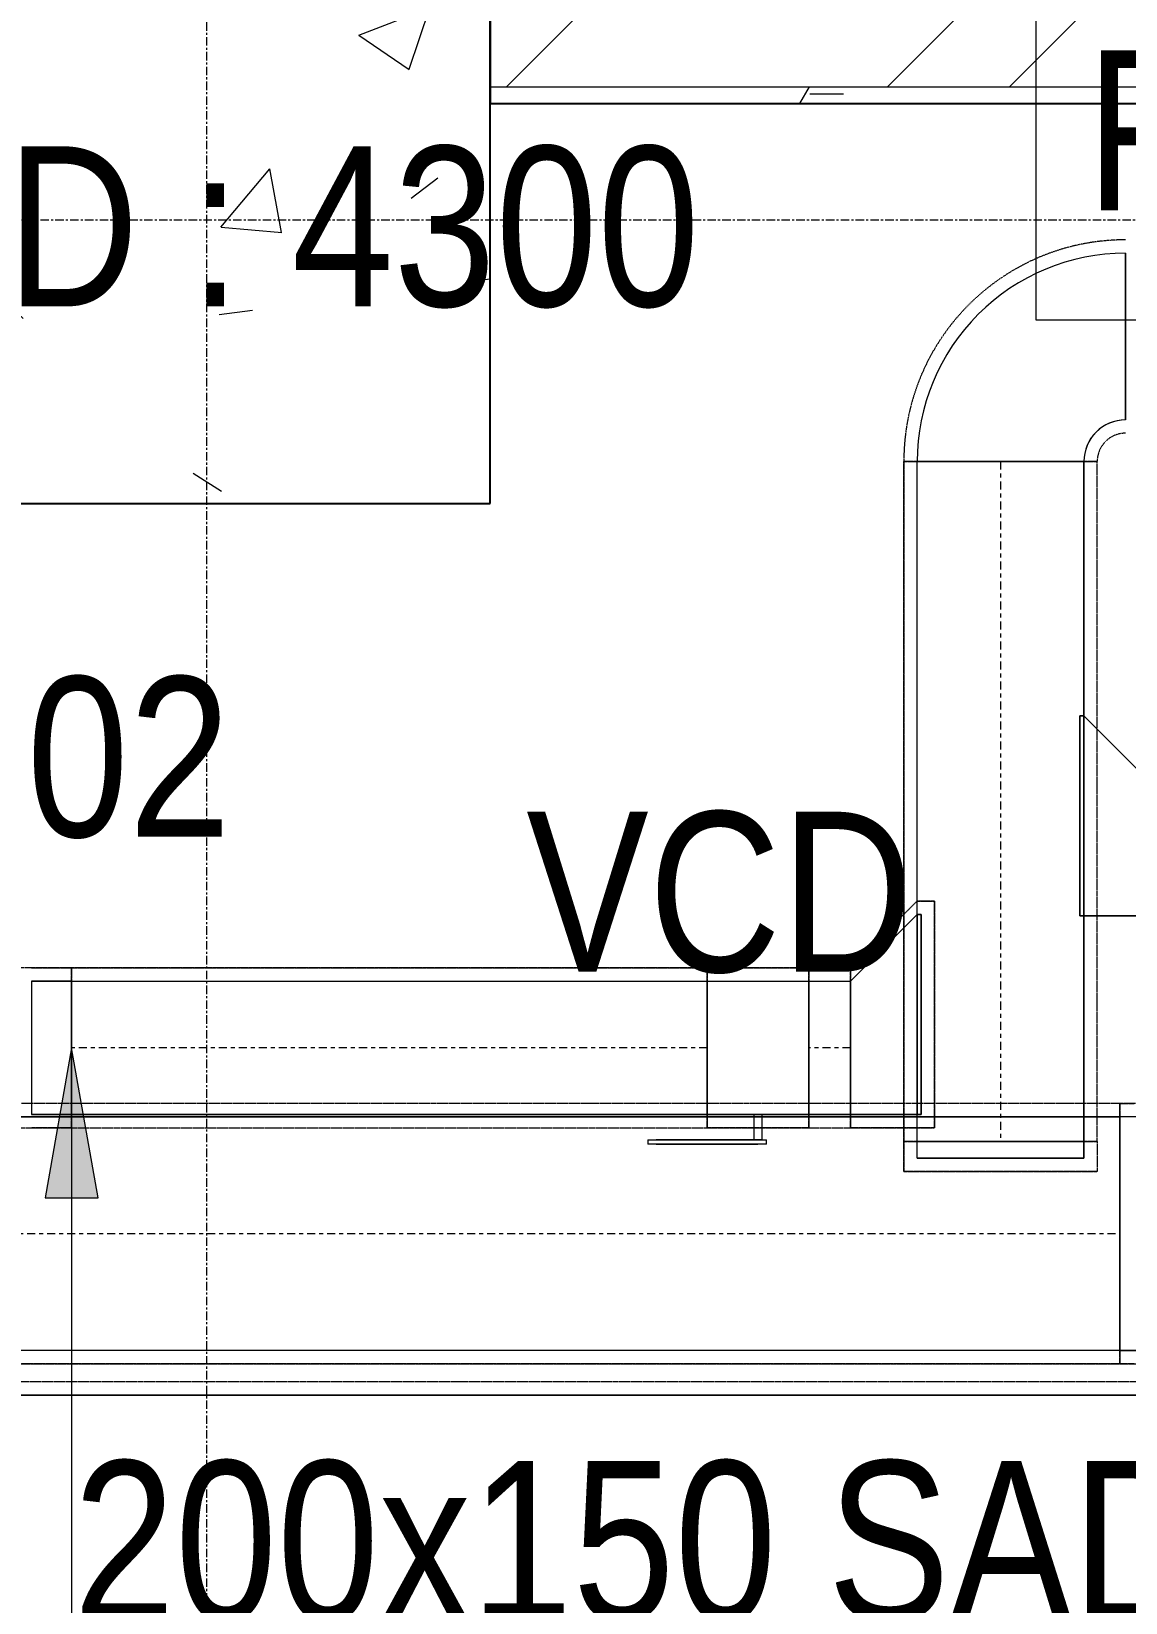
# Model space of a CAD drawing. Header units: inches. Extents: x -83664 to 20107, y -47222 to 19398.
# Drawn here: x -18235 to -16595, y -38838 to -36482 of the extents above; entities that cross this region are included whole.
import ezdxf

# ---------------------------------------------------------------- set-up
doc = ezdxf.new("R2010")
doc.units = ezdxf.units.IN
doc.header["$MEASUREMENT"] = 0
for name, pattern in [('Center', [29.999999, 12, -6, 6, -6]), ('Grid Line', [22.225, 12.7, -3.175, 3.175, -3.175]), ('Hidden 0_50', [1.0584, 0.5292, -0.5292])]:
    doc.linetypes.add(name, pattern=pattern)
for name, color, linetype, lineweight in [('A-COLS', 7, 'Continuous', 9), ('A-WALL', 7, 'Continuous', 9), ('A-WALL-PATT', 7, 'Continuous', 25), ('G-ANNO-TEXT', 7, 'Continuous', 9), ('M-HVAC-DUCT-CNTR', 7, 'Center', 9), ('M-HVAC-DUCT-IDEN', 7, 'Continuous', 18), ('S-GRID', 7, 'Continuous', 9)]:
    doc.layers.add(name, color=color, linetype=linetype, lineweight=lineweight)
doc.layers.add('M-HVAC-DUCT', color=7, linetype='Continuous', lineweight=9, true_color=0xffe97f)
doc.styles.add('Arial Narrow_21', font='ARIALN.TTF', dxfattribs={"height": 240})

# ---------------------------------------------------------------- blocks, each defined once
blk = doc.blocks.new('M_Rectangular Elbow - Radius - 0_75 W-V60-FIRST FLOOR AC CONDITIONING LAYOUT - PART A')
at = {"layer": 'M-HVAC-DUCT', "color": 6, "true_color": 0xff00ff}
for p, q in [((-125, 187.5), (125, 187.5)), ((125, 187.5), (-125, 187.5)), ((-187.5, 125), (-187.5, -125)), ((-187.5, -125), (-187.5, 125))]:
    blk.add_line(p, q, dxfattribs=at)
for radius, end in [(62.5, 360), (62.5, 0), (312.5, 0), (312.5, 0)]:
    blk.add_arc((-187.5, 187.5), radius, 270, end, dxfattribs=at)
blk = doc.blocks.new('M_Rectangular Tap - Beveled - Standard-7332057-FIRST FLOOR AC CONDITIONING LAYOUT - PART A')
at = {"layer": 'M-HVAC-DUCT', "color": 6, "true_color": 0xff00ff}
for p, q in [((0, 200), (-6.096, 200)), ((-6.096, -100), (-6.096, 200)), ((-6.096, 200), (-6.096, -100)), ((-6.096, 200), (0, 200)), ((100, 100), (0, 200)), ((100, 100), (0, 200)), ((100, 100), (100, -100)), ((100, -100), (100, 100)), ((-6.096, -100), (100, -100)), ((100, -100), (-6.096, -100))]:
    blk.add_line(p, q, dxfattribs=at)
blk = doc.blocks.new('M_Rectangular to Round Transition - Angle - 45 Degree-V62-FIRST FLOOR AC CONDITIONING LAYOUT - PART A')
at = {"layer": 'M-HVAC-DUCT', "color": 6, "true_color": 0xff00ff}
for p, q in [((0, 100), (60.4, 100)), ((60.4, 100), (0, 100)), ((0, 100), (0, -100)), ((0, -100), (0, 100)), ((60.4, 0), (60.4, 100)), ((60.4, 0), (60.4, 100)), ((60.4, -100), (60.4, 0)), ((60.4, -100), (60.4, 0)), ((0, -100), (60.4, -100)), ((60.4, -100), (0, -100))]:
    blk.add_line(p, q, dxfattribs=at)
blk = doc.blocks.new('TEMW-ME-DMP-Volume Control Damper - Standard-V100-FIRST FLOOR AC CONDITIONING LAYOUT - PART A')
at = {"layer": 'M-HVAC-DUCT', "color": 6, "true_color": 0xff00ff}
for p, q in [((-165.1, 138.1), (-165.1, 144.4)), ((-152.4, 144.4), (-165.1, 144.4)), ((0, 144.4), (-152.4, 144.4)), ((-152.4, 144.4), (0, 144.4)), ((12.7, 144.4), (0, 144.4)), ((12.7, 144.4), (12.7, 138.1)), ((-165.1, 138.1), (-152.4, 138.1)), ((0, 138.1), (-152.4, 138.1)), ((-152.4, 138.1), (0, 138.1)), ((-6.3, 100), (-6.3, 138.1)), ((6.4, 138.1), (-6.3, 138.1)), ((6.4, 138.1), (-6.3, 138.1)), ((0, 138.1), (12.7, 138.1)), ((6.4, 138.1), (6.4, 100)), ((-76.2, 100), (-76.2, -100)), ((-76.2, -100), (-76.2, 100)), ((76.2, 100), (-76.2, 100)), ((-76.2, 100), (76.2, 100)), ((-76.2, 100), (76.2, 100)), ((-6.3, 100), (6.4, 100)), ((-6.3, 100), (6.4, 100)), ((76.2, 100), (76.2, -100)), ((76.2, -100), (76.2, 100)), ((-76.2, -100), (76.2, -100)), ((-76.2, -100), (76.2, -100)), ((-76.2, -100), (76.2, -100))]:
    blk.add_line(p, q, dxfattribs=at)
blk = doc.blocks.new('M_Rectangular Endcap - Standard-7535327-FIRST FLOOR AC CONDITIONING LAYOUT - PART A')
at = {"layer": 'M-HVAC-DUCT', "color": 6, "true_color": 0xff00ff}
for p, q in [((0, 125), (0, -125)), ((0, -125), (0, 125)), ((0, 125), (25, 125)), ((25, 125), (0, 125)), ((25, 125), (25, -125)), ((25, -125), (25, 125)), ((25, -125), (0, -125)), ((25, -125), (0, -125))]:
    blk.add_line(p, q, dxfattribs=at)
blk = doc.blocks.new('M_Rectangular Tap - Beveled - Standard-7332043-FIRST FLOOR AC CONDITIONING LAYOUT - PART A')
at = {"layer": 'M-HVAC-DUCT', "color": 6, "true_color": 0xff00ff}
for p, q in [((100, 100), (-6.096, 100)), ((-6.096, 100), (100, 100)), ((-6.096, 100), (-6.096, -200)), ((-6.096, -200), (-6.096, 100)), ((100, 100), (100, -100)), ((100, -100), (100, 100)), ((0, -200), (100, -100)), ((0, -200), (100, -100)), ((-6.096, -200), (0, -200)), ((0, -200), (-6.096, -200))]:
    blk.add_line(p, q, dxfattribs=at)
blk = doc.blocks.new('M_Rec Elbow - Radius - 0_75W-7691850-FIRST FLOOR AC CONDITIONING LAYOUT - PART A')
at = {"layer": 'M-HVAC-DUCT', "color": 30, "true_color": 0xff7f00}
for p, q in [((134853.5, 59912.7), (134853.5, 60262.7)), ((134853.5, 60262.7), (134853.5, 59912.7)), ((134888.9, 60262.7), (134853.5, 60262.7)), ((135030.3, 60262.7), (134853.5, 60262.7)), ((135030.3, 60262.7), (134888.9, 60262.7)), ((134888.9, 60262.7), (134888.9, 59912.7)), ((135030.3, 59912.7), (135030.3, 60262.7)), ((134853.5, 59912.7), (134888.9, 59912.7)), ((135030.3, 59912.7), (134853.5, 59912.7)), ((134888.9, 59912.7), (135030.3, 59912.7))]:
    blk.add_line(p, q, dxfattribs=at)
blk = doc.blocks.new('TEMW-SMBZ-HO-BM-HVAC-00002_rvt-1-FIRST FLOOR AC CONDITIONING LAYOUT - PART A')
at = {"layer": 'M-HVAC-DUCT', "color": 6, "linetype": 'Hidden 0_50', "true_color": 0xff00ff}
for p, q in [((134529.5, 61245.6), (134819.5, 61245.6)), ((134819.5, 61245.6), (134529.5, 61245.6)), ((134529.5, 61245.6), (134819.5, 61245.6)), ((134819.5, 61245.6), (134529.5, 61245.6)), ((134529.5, 61245.6), (134529.5, 60225.8)), ((134529.5, 60225.8), (134529.5, 61245.6)), ((134819.5, 60225.8), (134819.5, 61245.6)), ((134819.5, 60225.8), (134819.5, 61245.6)), ((134449.5, 60486.5), (134549.5, 60586.5)), ((134549.5, 60586.5), (134449.5, 60486.5)), ((134549.5, 60586.5), (134575.6, 60586.5)), ((134575.6, 60586.5), (134549.5, 60586.5)), ((134575.6, 60586.5), (134575.6, 60246.5)), ((134575.6, 60246.5), (134575.6, 60586.5)), ((133221.2, 60486.5), (133197.7, 60486.5)), ((133281.6, 60486.5), (133221.2, 60486.5)), ((133221.2, 60486.5), (133281.6, 60486.5)), ((133281.6, 60486.5), (133281.6, 60246.5)), ((133281.6, 60246.5), (133281.6, 60486.5)), ((134234.5, 60486.5), (133281.6, 60486.5)), ((133281.6, 60486.5), (134234.5, 60486.5)), ((133281.6, 60486.5), (133281.6, 60246.5)), ((133281.6, 60246.5), (133281.6, 60486.5)), ((134234.5, 60486.5), (134234.5, 60246.5)), ((134234.5, 60246.5), (134234.5, 60486.5)), ((134386.9, 60486.5), (134234.5, 60486.5)), ((134234.5, 60486.5), (134234.5, 60246.5)), ((134234.5, 60246.5), (134234.5, 60486.5)), ((134234.5, 60486.5), (134386.9, 60486.5)), ((134386.9, 60246.5), (134386.9, 60486.5)), ((134386.9, 60486.5), (134386.9, 60246.5)), ((134386.9, 60486.5), (134386.9, 60246.5)), ((134386.9, 60246.5), (134386.9, 60486.5)), ((134449.5, 60486.5), (134386.9, 60486.5)), ((134386.9, 60486.5), (134449.5, 60486.5)), ((134449.5, 60246.5), (134449.5, 60486.5)), ((134449.5, 60486.5), (134449.5, 60246.5)), ((134449.5, 60486.5), (134449.5, 60246.5)), ((134449.5, 60246.5), (134449.5, 60486.5)), ((133199.4, 60246.5), (133221.2, 60246.5)), ((133281.6, 60246.5), (133221.2, 60246.5)), ((133221.2, 60246.5), (133281.6, 60246.5)), ((133281.6, 60246.5), (134234.5, 60246.5)), ((133281.6, 60246.5), (134234.5, 60246.5)), ((134234.5, 60246.5), (134386.9, 60246.5)), ((134386.9, 60246.5), (134234.5, 60246.5)), ((134386.9, 60246.5), (134449.5, 60246.5)), ((134386.9, 60246.5), (134449.5, 60246.5)), ((134575.6, 60246.5), (134449.5, 60246.5)), ((134449.5, 60246.5), (134575.6, 60246.5)), ((134529.5, 60225.8), (134819.5, 60225.8)), ((134819.5, 60225.8), (134529.5, 60225.8)), ((134529.5, 60225.8), (134819.5, 60225.8)), ((134819.5, 60225.8), (134529.5, 60225.8)), ((134529.5, 60180.8), (134529.5, 60225.8)), ((134529.5, 60225.8), (134529.5, 60180.8)), ((134819.5, 60225.8), (134819.5, 60180.8)), ((134819.5, 60225.8), (134819.5, 60180.8)), ((134529.5, 60180.8), (134819.5, 60180.8)), ((134819.5, 60180.8), (134529.5, 60180.8)), ((141864.2, 59865.7), (128190.9, 59865.7)), ((141864.2, 59865.7), (128190.9, 59865.7))]:
    blk.add_line(p, q, dxfattribs=at)
at = {"layer": 'M-HVAC-DUCT', "color": 6, "true_color": 0xff00ff}
for p, q in [((134799.5, 61245.6), (134549.5, 61245.6)), ((134549.5, 61245.6), (134799.5, 61245.6)), ((134549.5, 60225.8), (134549.5, 61245.6)), ((134549.5, 60225.8), (134549.5, 61245.6)), ((134799.5, 61245.6), (134799.5, 60225.8)), ((134799.5, 60225.8), (134799.5, 61245.6)), ((134793.4, 60864.1), (134799.5, 60864.1)), ((134793.4, 60564.1), (134793.4, 60864.1)), ((134793.4, 60864.1), (134793.4, 60564.1)), ((134799.5, 60864.1), (134793.4, 60864.1)), ((134799.5, 60564.1), (134799.5, 60864.1)), ((134799.5, 60864.1), (134799.5, 60564.1)), ((134549.5, 60566.5), (134555.6, 60566.5)), ((134549.5, 60566.5), (134549.5, 60266.5)), ((134549.5, 60566.5), (134549.5, 60266.5)), ((134555.6, 60566.5), (134549.5, 60566.5)), ((134555.6, 60566.5), (134555.6, 60266.5)), ((134555.6, 60266.5), (134555.6, 60566.5)), ((134799.5, 60564.1), (134793.4, 60564.1)), ((134793.4, 60564.1), (134799.5, 60564.1)), ((133281.6, 60266.5), (133281.6, 60466.5)), ((133281.6, 60466.5), (133281.6, 60266.5)), ((133281.6, 60466.5), (134234.5, 60466.5)), ((133281.6, 60466.5), (134234.5, 60466.5)), ((134234.5, 60266.5), (134234.5, 60466.5)), ((134234.5, 60466.5), (134234.5, 60266.5)), ((134386.9, 60266.5), (134386.9, 60466.5)), ((134386.9, 60466.5), (134386.9, 60266.5)), ((134386.9, 60466.5), (134449.5, 60466.5)), ((134386.9, 60466.5), (134449.5, 60466.5)), ((134449.5, 60266.5), (134449.5, 60466.5)), ((134449.5, 60466.5), (134449.5, 60266.5)), ((134234.5, 60266.5), (133281.6, 60266.5)), ((133281.6, 60266.5), (134234.5, 60266.5)), ((134449.5, 60266.5), (134386.9, 60266.5)), ((134386.9, 60266.5), (134449.5, 60266.5)), ((134555.6, 60266.5), (134549.5, 60266.5)), ((134549.5, 60266.5), (134555.6, 60266.5)), ((134799.5, 60225.8), (134549.5, 60225.8)), ((134549.5, 60225.8), (134799.5, 60225.8)), ((128190.9, 59845.7), (141864.2, 59845.7)), ((141864.2, 59845.7), (128190.9, 59845.7))]:
    blk.add_line(p, q, dxfattribs=at)
at = {"layer": 'M-HVAC-DUCT', "color": 30, "linetype": 'Hidden 0_50', "true_color": 0xff7f00}
for p, q in [((134853.5, 60282.7), (131084.8, 60282.7)), ((134853.5, 60282.7), (131084.8, 60282.7)), ((134853.5, 59892.7), (134853.5, 60282.7)), ((134853.5, 60282.7), (134853.5, 59892.7)), ((135044.4, 60282.7), (134853.5, 60282.7)), ((134853.5, 60282.7), (134874.7, 60282.7)), ((134853.5, 60282.7), (134853.5, 59892.7)), ((134853.5, 60282.7), (134853.5, 59892.7)), ((131084.8, 59892.7), (134853.5, 59892.7)), ((134853.5, 59892.7), (131084.8, 59892.7)), ((134874.7, 59892.7), (134853.5, 59892.7)), ((134853.5, 59892.7), (135044.4, 59892.7))]:
    blk.add_line(p, q, dxfattribs=at)
at = {"layer": 'M-HVAC-DUCT', "color": 30, "true_color": 0xff7f00}
for p, q in [((131084.8, 60262.7), (134853.5, 60262.7)), ((134853.5, 60262.7), (131084.8, 60262.7)), ((134853.5, 60262.7), (134853.5, 59912.7)), ((134853.5, 59912.7), (134853.5, 60262.7)), ((134853.5, 59912.7), (131084.8, 59912.7)), ((134853.5, 59912.7), (131084.8, 59912.7))]:
    blk.add_line(p, q, dxfattribs=at)
at = {"layer": 'M-HVAC-DUCT', "color": 6, "linetype": 'Hidden 0_50', "true_color": 0xff00ff}
for radius in [332.5, 332.5, 42.5, 42.5]:
    blk.add_arc((134862, 61245.6), radius, 90, 180, dxfattribs=at)
at = {"layer": 'M-HVAC-DUCT-CNTR', "color": 6, "true_color": 0xff00ff}
for p, q in [((134674.5, 61245.6), (134674.5, 60225.8)), ((134234.5, 60366.5), (133281.6, 60366.5)), ((134449.5, 60366.5), (134386.9, 60366.5))]:
    blk.add_line(p, q, dxfattribs=at)
at = {"layer": 'M-HVAC-DUCT-CNTR', "color": 30, "true_color": 0xff7f00}
blk.add_line((131084.8, 60087.7), (134853.5, 60087.7), dxfattribs=at)
at = {"layer": 'M-HVAC-DUCT', "color": 6, "linetype": 'Hidden 0_50', "lineweight": 9, "true_color": 0xff00ff}
for name, p, rotation in [('M_Rectangular Elbow - Radius - 0_75 W-V60-FIRST FLOOR AC CONDITIONING LAYOUT - PART A', (134674.5, 61433.1), 180), ('M_Rectangular to Round Transition - Angle - 45 Degree-V62-FIRST FLOOR AC CONDITIONING LAYOUT - PART A', (133281.6, 60366.5), 180), ('M_Rectangular Endcap - Standard-7535327-FIRST FLOOR AC CONDITIONING LAYOUT - PART A', (134674.5, 60225.8), 270)]:
    blk.add_blockref(name, p, dxfattribs=dict(at, rotation=rotation))
at = {"layer": 'M-HVAC-DUCT', "color": 6, "linetype": 'Hidden 0_50', "lineweight": 9, "true_color": 0xff00ff, "extrusion": (0, 0, -1), "rotation": 180}
for name, p in [('M_Rectangular Tap - Beveled - Standard-7332043-FIRST FLOOR AC CONDITIONING LAYOUT - PART A', (-134799.5, 60664.1)), ('TEMW-ME-DMP-Volume Control Damper - Standard-V100-FIRST FLOOR AC CONDITIONING LAYOUT - PART A', (-134310.7, 60366.5))]:
    blk.add_blockref(name, p, dxfattribs=at)
at = {"layer": 'M-HVAC-DUCT', "color": 6, "linetype": 'Hidden 0_50', "lineweight": 9, "true_color": 0xff00ff, "extrusion": (0, 0, -1)}
blk.add_blockref('M_Rectangular Tap - Beveled - Standard-7332057-FIRST FLOOR AC CONDITIONING LAYOUT - PART A', (-134549.5, 60366.5), dxfattribs=at)
at = {"layer": 'M-HVAC-DUCT', "color": 6, "linetype": 'Hidden 0_50', "lineweight": 9, "true_color": 0xff00ff}
blk.add_blockref('M_Rec Elbow - Radius - 0_75W-7691850-FIRST FLOOR AC CONDITIONING LAYOUT - PART A', (0, 0), dxfattribs=at)
blk = doc.blocks.new('TEMW-SMBZ-HO-BM-HVAC-00002_rvt-2-FIRST FLOOR AC CONDITIONING LAYOUT - PART A')
at = {"layer": 'M-HVAC-DUCT', "color": 6, "linetype": 'Hidden 0_50', "true_color": 0xff00ff}
for p, q in [((134529.5, 61245.6), (134819.5, 61245.6)), ((134819.5, 61245.6), (134529.5, 61245.6)), ((134529.5, 61245.6), (134819.5, 61245.6)), ((134819.5, 61245.6), (134529.5, 61245.6)), ((134529.5, 61245.6), (134529.5, 60225.8)), ((134529.5, 60225.8), (134529.5, 61245.6)), ((134819.5, 60225.8), (134819.5, 61245.6)), ((134819.5, 60225.8), (134819.5, 61245.6)), ((134449.5, 60486.5), (134549.5, 60586.5)), ((134549.5, 60586.5), (134449.5, 60486.5)), ((134549.5, 60586.5), (134575.6, 60586.5)), ((134575.6, 60586.5), (134549.5, 60586.5)), ((134575.6, 60586.5), (134575.6, 60246.5)), ((134575.6, 60246.5), (134575.6, 60586.5)), ((133221.2, 60486.5), (133197.7, 60486.5)), ((133281.6, 60486.5), (133221.2, 60486.5)), ((133221.2, 60486.5), (133281.6, 60486.5)), ((133281.6, 60486.5), (133281.6, 60246.5)), ((133281.6, 60246.5), (133281.6, 60486.5)), ((134234.5, 60486.5), (133281.6, 60486.5)), ((133281.6, 60486.5), (134234.5, 60486.5)), ((133281.6, 60486.5), (133281.6, 60246.5)), ((133281.6, 60246.5), (133281.6, 60486.5)), ((134234.5, 60486.5), (134234.5, 60246.5)), ((134234.5, 60246.5), (134234.5, 60486.5)), ((134386.9, 60486.5), (134234.5, 60486.5)), ((134234.5, 60486.5), (134234.5, 60246.5)), ((134234.5, 60246.5), (134234.5, 60486.5)), ((134234.5, 60486.5), (134386.9, 60486.5)), ((134386.9, 60246.5), (134386.9, 60486.5)), ((134386.9, 60486.5), (134386.9, 60246.5)), ((134386.9, 60486.5), (134386.9, 60246.5)), ((134386.9, 60246.5), (134386.9, 60486.5)), ((134449.5, 60486.5), (134386.9, 60486.5)), ((134386.9, 60486.5), (134449.5, 60486.5)), ((134449.5, 60246.5), (134449.5, 60486.5)), ((134449.5, 60486.5), (134449.5, 60246.5)), ((134449.5, 60486.5), (134449.5, 60246.5)), ((134449.5, 60246.5), (134449.5, 60486.5)), ((133199.4, 60246.5), (133221.2, 60246.5)), ((133281.6, 60246.5), (133221.2, 60246.5)), ((133221.2, 60246.5), (133281.6, 60246.5)), ((133281.6, 60246.5), (134234.5, 60246.5)), ((133281.6, 60246.5), (134234.5, 60246.5)), ((134234.5, 60246.5), (134386.9, 60246.5)), ((134386.9, 60246.5), (134234.5, 60246.5)), ((134386.9, 60246.5), (134449.5, 60246.5)), ((134386.9, 60246.5), (134449.5, 60246.5)), ((134575.6, 60246.5), (134449.5, 60246.5)), ((134449.5, 60246.5), (134575.6, 60246.5)), ((134529.5, 60225.8), (134819.5, 60225.8)), ((134819.5, 60225.8), (134529.5, 60225.8)), ((134529.5, 60225.8), (134819.5, 60225.8)), ((134819.5, 60225.8), (134529.5, 60225.8)), ((134529.5, 60180.8), (134529.5, 60225.8)), ((134529.5, 60225.8), (134529.5, 60180.8)), ((134819.5, 60225.8), (134819.5, 60180.8)), ((134819.5, 60225.8), (134819.5, 60180.8)), ((134529.5, 60180.8), (134819.5, 60180.8)), ((134819.5, 60180.8), (134529.5, 60180.8)), ((141864.2, 59865.7), (128190.9, 59865.7)), ((141864.2, 59865.7), (128190.9, 59865.7))]:
    blk.add_line(p, q, dxfattribs=at)
at = {"layer": 'M-HVAC-DUCT', "color": 6, "true_color": 0xff00ff}
for p, q in [((134799.5, 61245.6), (134549.5, 61245.6)), ((134549.5, 61245.6), (134799.5, 61245.6)), ((134549.5, 60225.8), (134549.5, 61245.6)), ((134549.5, 60225.8), (134549.5, 61245.6)), ((134799.5, 61245.6), (134799.5, 60225.8)), ((134799.5, 60225.8), (134799.5, 61245.6)), ((134793.4, 60864.1), (134799.5, 60864.1)), ((134793.4, 60564.1), (134793.4, 60864.1)), ((134793.4, 60864.1), (134793.4, 60564.1)), ((134799.5, 60864.1), (134793.4, 60864.1)), ((134799.5, 60564.1), (134799.5, 60864.1)), ((134799.5, 60864.1), (134799.5, 60564.1)), ((134549.5, 60566.5), (134555.6, 60566.5)), ((134549.5, 60566.5), (134549.5, 60266.5)), ((134549.5, 60566.5), (134549.5, 60266.5)), ((134555.6, 60566.5), (134549.5, 60566.5)), ((134555.6, 60566.5), (134555.6, 60266.5)), ((134555.6, 60266.5), (134555.6, 60566.5)), ((134799.5, 60564.1), (134793.4, 60564.1)), ((134793.4, 60564.1), (134799.5, 60564.1)), ((133281.6, 60266.5), (133281.6, 60466.5)), ((133281.6, 60466.5), (133281.6, 60266.5)), ((133281.6, 60466.5), (134234.5, 60466.5)), ((133281.6, 60466.5), (134234.5, 60466.5)), ((134234.5, 60266.5), (134234.5, 60466.5)), ((134234.5, 60466.5), (134234.5, 60266.5)), ((134386.9, 60266.5), (134386.9, 60466.5)), ((134386.9, 60466.5), (134386.9, 60266.5)), ((134386.9, 60466.5), (134449.5, 60466.5)), ((134386.9, 60466.5), (134449.5, 60466.5)), ((134449.5, 60266.5), (134449.5, 60466.5)), ((134449.5, 60466.5), (134449.5, 60266.5)), ((134234.5, 60266.5), (133281.6, 60266.5)), ((133281.6, 60266.5), (134234.5, 60266.5)), ((134449.5, 60266.5), (134386.9, 60266.5)), ((134386.9, 60266.5), (134449.5, 60266.5)), ((134555.6, 60266.5), (134549.5, 60266.5)), ((134549.5, 60266.5), (134555.6, 60266.5)), ((134799.5, 60225.8), (134549.5, 60225.8)), ((134549.5, 60225.8), (134799.5, 60225.8)), ((128190.9, 59845.7), (141864.2, 59845.7)), ((141864.2, 59845.7), (128190.9, 59845.7))]:
    blk.add_line(p, q, dxfattribs=at)
at = {"layer": 'M-HVAC-DUCT', "color": 30, "linetype": 'Hidden 0_50', "true_color": 0xff7f00}
for p, q in [((134853.5, 60282.7), (131084.8, 60282.7)), ((134853.5, 60282.7), (131084.8, 60282.7)), ((134853.5, 59892.7), (134853.5, 60282.7)), ((134853.5, 60282.7), (134853.5, 59892.7)), ((135044.4, 60282.7), (134853.5, 60282.7)), ((134853.5, 60282.7), (134874.7, 60282.7)), ((134853.5, 60282.7), (134853.5, 59892.7)), ((134853.5, 60282.7), (134853.5, 59892.7)), ((131084.8, 59892.7), (134853.5, 59892.7)), ((134853.5, 59892.7), (131084.8, 59892.7)), ((134874.7, 59892.7), (134853.5, 59892.7)), ((134853.5, 59892.7), (135044.4, 59892.7))]:
    blk.add_line(p, q, dxfattribs=at)
at = {"layer": 'M-HVAC-DUCT', "color": 30, "true_color": 0xff7f00}
for p, q in [((131084.8, 60262.7), (134853.5, 60262.7)), ((134853.5, 60262.7), (131084.8, 60262.7)), ((134853.5, 60262.7), (134853.5, 59912.7)), ((134853.5, 59912.7), (134853.5, 60262.7)), ((134853.5, 59912.7), (131084.8, 59912.7)), ((134853.5, 59912.7), (131084.8, 59912.7))]:
    blk.add_line(p, q, dxfattribs=at)
at = {"layer": 'M-HVAC-DUCT', "color": 6, "linetype": 'Hidden 0_50', "true_color": 0xff00ff}
for radius in [332.5, 332.5, 42.5, 42.5]:
    blk.add_arc((134862, 61245.6), radius, 90, 180, dxfattribs=at)
at = {"layer": 'M-HVAC-DUCT-CNTR', "color": 6, "true_color": 0xff00ff}
for p, q in [((134674.5, 61245.6), (134674.5, 60225.8)), ((134234.5, 60366.5), (133281.6, 60366.5)), ((134449.5, 60366.5), (134386.9, 60366.5))]:
    blk.add_line(p, q, dxfattribs=at)
at = {"layer": 'M-HVAC-DUCT-CNTR', "color": 30, "true_color": 0xff7f00}
blk.add_line((131084.8, 60087.7), (134853.5, 60087.7), dxfattribs=at)
at = {"layer": 'M-HVAC-DUCT', "color": 6, "linetype": 'Hidden 0_50', "lineweight": 9, "true_color": 0xff00ff}
for name, p, rotation in [('M_Rectangular Elbow - Radius - 0_75 W-V60-FIRST FLOOR AC CONDITIONING LAYOUT - PART A', (134674.5, 61433.1), 180), ('M_Rectangular to Round Transition - Angle - 45 Degree-V62-FIRST FLOOR AC CONDITIONING LAYOUT - PART A', (133281.6, 60366.5), 180), ('M_Rectangular Endcap - Standard-7535327-FIRST FLOOR AC CONDITIONING LAYOUT - PART A', (134674.5, 60225.8), 270)]:
    blk.add_blockref(name, p, dxfattribs=dict(at, rotation=rotation))
at = {"layer": 'M-HVAC-DUCT', "color": 6, "linetype": 'Hidden 0_50', "lineweight": 9, "true_color": 0xff00ff, "extrusion": (0, 0, -1), "rotation": 180}
for name, p in [('M_Rectangular Tap - Beveled - Standard-7332043-FIRST FLOOR AC CONDITIONING LAYOUT - PART A', (-134799.5, 60664.1)), ('TEMW-ME-DMP-Volume Control Damper - Standard-V100-FIRST FLOOR AC CONDITIONING LAYOUT - PART A', (-134310.7, 60366.5))]:
    blk.add_blockref(name, p, dxfattribs=at)
at = {"layer": 'M-HVAC-DUCT', "color": 6, "linetype": 'Hidden 0_50', "lineweight": 9, "true_color": 0xff00ff, "extrusion": (0, 0, -1)}
blk.add_blockref('M_Rectangular Tap - Beveled - Standard-7332057-FIRST FLOOR AC CONDITIONING LAYOUT - PART A', (-134549.5, 60366.5), dxfattribs=at)
at = {"layer": 'M-HVAC-DUCT', "color": 6, "linetype": 'Hidden 0_50', "lineweight": 9, "true_color": 0xff00ff}
blk.add_blockref('M_Rec Elbow - Radius - 0_75W-7691850-FIRST FLOOR AC CONDITIONING LAYOUT - PART A', (0, 0), dxfattribs=at)
blk = doc.blocks.new('SMBZ_Hospital Arch Model_2026_01_29_rvt-1-FIRST FLOOR AC CONDITIONING LAYOUT - PART A')
at = {"layer": 'A-COLS', "true_color": 0xbbbbbb}
h = blk.add_hatch(dxfattribs=at)
h.set_pattern_fill('FP_14', color=9, style=0, pattern_type=2)
h.set_pattern_definition([(50, (0, 0), (1093.1044, -95.634), [114.3, -1257.3]), (355, (0, 0), (-211.4575, 1146.341), [91.44, -1005.84]), (100.451, (91.1, -8), (881.656, 1050.7), [97.14, -1068.54]), (46.184, (0, 304.8), (1626.475, -252.257), [171.45, -1885.95]), (96.636, (135.5, 283.8), (1424.416, 1484.565), [145.71, -1602.811]), (351.184, (0, 304.8), (1424.43, 1484.551), [137.16, -1508.76]), (21, (152.4, 228.6), (909.6863, -613.591), [114.3, -1257.3]), (326, (152.4, 228.6), (370.812, 1105.129), [91.44, -1005.84]), (71.451, (228.2, 177.5), (1280.503, 491.528), [97.14, -1068.54]), (37.5, (0, 0), (18.5313, 507.3303), [50.292, -943.356, 50.292, -970.788, -1009.65]), (37.5, (0, 0), (18.5313, 507.3303), [-2014.728, 50.292, -959.358]), (7.5, (0, 0), (400.9178, 601.0836), [50.292, -531.876, 50.292, -920.496, -384.81]), (7.5, (0, 0), (400.9178, 601.0836), [-1552.956, 50.292, -334.518]), (327.5, (-339.85, 0), (813.5452, -34.3737), [50.292, -330.708, 50.292, -1138.428, -1577.34]), (327.5, (-339.85, 0), (813.5452, -34.3737), [-1569.72, 50.292, -1527.048]), (317.5, (-492.25, 0), (888.7755, 152.56), [50.292, -445.008, 50.292, -739.14, -1120.14]), (317.5, (-492.25, 0), (888.7755, 152.56), [-1284.732, 50.292, -1069.848])])
h.paths.add_polyline_path([(133909.4, 61182.7), (133909.4, 62032.7), (133059.4, 62032.7), (133059.4, 61182.7)])
at = {"layer": 'A-WALL-PATT', "lineweight": 9, "true_color": 0xbbbbbb}
h = blk.add_hatch(dxfattribs=at)
h.set_pattern_fill('FP_12', color=9, style=0, pattern_type=2)
h.set_pattern_definition([(45, (0, 0), (-377.1708, 377.1708), []), (45, (0, 571.5), (-377.1708, 377.1708), [])])
h.paths.add_polyline_path([(139984.4, 61807.7), (139984.4, 62007.7), (133909.4, 62007.7), (133909.4, 61807.7), (139959.4, 61807.7)])
h.paths.add_polyline_path([(136079.2, 61854.6), (135685.8, 61854.6), (135685.8, 62004.6), (136159.8, 62004.6), (136159.8, 61854.6)])
h = blk.add_hatch(dxfattribs=at)
h.set_pattern_fill('FP_13', color=9, style=0, pattern_type=2)
h.set_pattern_definition([(0, (0, 0), (1219.2, 304.8), [50.292, -864.108, 50.292, -864.108, -4876.8]), (0, (0, 0), (1219.2, 304.8), [-1828.8, 50.292, -1778.508, 50.292, -864.108, -2133.6]), (0, (0, 0), (1219.2, 304.8), [-4572, 50.292, -559.308, 50.292, -1473.708]), (120, (457.2, 152.4), (-873.56454, 903.4582), [50.292, -864.108, 50.292, -864.108, -4876.8]), (120, (457.2, 152.4), (-873.56454, 903.4582), [-1828.8, 50.292, -1778.508, 50.292, -864.108, -2133.6]), (120, (457.2, 152.4), (-873.56454, 903.4582), [-4572, 50.292, -559.308, 50.292, -1473.708]), (240, (609.6, 762), (-345.63546, -1208.2582), [50.292, -864.108, 50.292, -864.108, -4876.8]), (240, (609.6, 762), (-345.63546, -1208.2582), [-1828.8, 50.292, -1778.508, 50.292, -864.108, -2133.6]), (240, (609.6, 762), (-345.63546, -1208.2582), [-4572, 50.292, -559.308, 50.292, -1473.708])])
h.paths.add_polyline_path([(139959.4, 61782.7), (139959.4, 61807.7), (133909.4, 61807.7), (133909.4, 61782.7), (139243.8, 61782.7)])
at = {"layer": 'A-COLS', "color": 9, "lineweight": 25, "true_color": 0xbbbbbb}
for p, q in [((133909.4, 61182.7), (133909.4, 62032.7)), ((133059.4, 61182.7), (133909.4, 61182.7))]:
    blk.add_line(p, q, dxfattribs=at)
at = {"layer": 'A-COLS', "color": 9, "true_color": 0xbbbbbb}
for p, q in [((133909.4, 62032.7), (133909.4, 61182.7)), ((133909.4, 61182.7), (133059.4, 61182.7))]:
    blk.add_line(p, q, dxfattribs=at)
at = {"layer": 'A-WALL', "color": 9, "lineweight": 25, "true_color": 0xbbbbbb}
for p, q in [((133909.4, 62032.7), (133909.4, 61782.7)), ((133909.4, 61782.7), (139959.4, 61782.7))]:
    blk.add_line(p, q, dxfattribs=at)
at = {"layer": 'A-WALL', "color": 9, "true_color": 0xbbbbbb}
for p, q in [((133909.4, 61782.7), (133909.4, 62032.7)), ((133909.4, 61807.7), (139959.4, 61807.7)), ((133909.4, 61782.7), (139959.4, 61782.7))]:
    blk.add_line(p, q, dxfattribs=at)

msp = doc.modelspace()

# ---------------------------------------------------------------- hatches: boundary and pattern name
at = {"layer": 'M-HVAC-DUCT-IDEN', "lineweight": 9}
msp.add_hatch(color=256, dxfattribs=at).paths.add_polyline_path([(-18175.1, -38005.7), (-18214.7, -38230.7), (-18135.4, -38230.7)])

# ---------------------------------------------------------------- linework, layer by layer
at = {"layer": 'G-ANNO-TEXT', "flags": 128}
msp.add_lwpolyline([(-16728.9, -35930.5), (-15781.7, -35930.5), (-15781.7, -36914.5), (-16728.9, -36914.5)], close=True, dxfattribs=at)
at = {"layer": 'M-HVAC-DUCT-IDEN', "lineweight": 9}
for p, q in [((-18175.1, -38005.7), (-18214.7, -38230.7)), ((-18135.4, -38230.7), (-18175.1, -38005.7)), ((-18175.1, -38005.7), (-18175.1, -42058.2)), ((-18214.7, -38230.7), (-18135.4, -38230.7))]:
    msp.add_line(p, q, dxfattribs=at)
at = {"layer": 'S-GRID', "color": 254, "linetype": 'Grid Line', "true_color": 0xdcdcdc}
for p, q in [((-17972.3, -44103.7), (-17972.3, 15149.1)), ((20106.7, -36764.5), (-81517, -36764.5))]:
    msp.add_line(p, q, dxfattribs=at)

# ---------------------------------------------------------------- block references
at = {"lineweight": 5}
for name in ['SMBZ_Hospital Arch Model_2026_01_29_rvt-1-FIRST FLOOR AC CONDITIONING LAYOUT - PART A', 'TEMW-SMBZ-HO-BM-HVAC-00002_rvt-1-FIRST FLOOR AC CONDITIONING LAYOUT - PART A', 'TEMW-SMBZ-HO-BM-HVAC-00002_rvt-2-FIRST FLOOR AC CONDITIONING LAYOUT - PART A']:
    msp.add_blockref(name, (-151456.7, -98372.2), dxfattribs=at)

# ---------------------------------------------------------------- texts
at = {"layer": 'G-ANNO-TEXT', "char_height": 240, "attachment_point": 1, "style": 'Arial Narrow_21'}
for s, insert, width in [('FLEX', (-16653.9, -36509.7), 865.822), ('RD-02', (-18730.7, -37449.3), 1010.126), ('VCD', (-17493.2, -37651.8), 733.544)]:
    msp.add_mtext(s, dxfattribs=dict(at, insert=insert, width=width))
at = {"layer": 'M-HVAC-DUCT-IDEN', "lineweight": 9, "char_height": 240, "attachment_point": 1, "style": 'Arial Narrow_21'}
for s, insert, width in [('BOD : 4300', (-18670.1, -36653.8), 1803.797), ('200x150 SAD', (-18172.8, -38625.2), 2128.48)]:
    msp.add_mtext(s, dxfattribs=dict(at, insert=insert, width=width))

doc.saveas('drawing.dxf')
